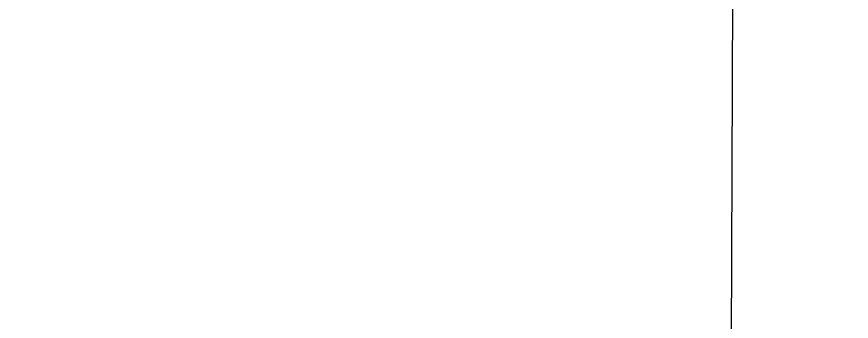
# Model space of a CAD drawing. Header units: millimetres. Extents: x -4 to 3776, y -4 to 4079.
# Drawn here: x 168.529 to 172.12, y 523.712 to 525.022 of the extents above; entities that cross this region are included whole.
import ezdxf
from ezdxf import colors
from ezdxf.entities.mleader import LeaderData, LeaderLine
from ezdxf.math import Vec2, Vec3

# ---------------------------------------------------------------- set-up
doc = ezdxf.new("R2010")
doc.units = ezdxf.units.MM
doc.linetypes.add('ACAD_ISO04W100', pattern=[30, 24, -3, 0, -3])
doc.layers.add('BK_kedu', color=255, linetype='Continuous')
doc.layers.add('刻度', color=3, linetype='ACAD_ISO04W100', lineweight=13)
doc.styles.get("Standard").update_dxf_attribs({"font": 'arial.ttf'})

# ---------------------------------------------------------------- blocks, each defined once
blk = doc.blocks.new('xiang zuo qi zhong ji')
at = {"color": 3, "ltscale": 0.5}
blk.add_line((4.0175, 29.9569), (3.9992, 25.142), dxfattribs=at)

msp = doc.modelspace()

# ---------------------------------------------------------------- block references
at = {"layer": '刻度', "color": 4, "lineweight": 25}
msp.add_blockref('xiang zuo qi zhong ji', (167.5963, 496.6175), dxfattribs=at)

# ---------------------------------------------------------------- leaders
at = {"layer": 'BK_kedu'}
ml = msp.add_multileader_mtext('Standard', dxfattribs=at)
ml.set_content('', color=256)
ml.set_leader_properties()
ml.build(insert=Vec2(0, 0))
ml.multileader.update_dxf_attribs({"text_right_attachment_type": 6, "dogleg_length": 0.36, "arrow_head_size": 0.18})
ctx = ml.context
ctx.base_point, ctx.char_height, ctx.arrow_head_size, ctx.landing_gap_size, ctx.plane_origin = Vec3(3775.9986, 4079.3284), 0.18, 0.18, 0.09, Vec3(3774.6386, 4079.3284)
ctx.right_attachment = 6
notes = []
notes.append((ctx, [(0, (0, 0, 0), (0, 0), (1, 0), 1, [])]))
ctx.mtext.insert, ctx.mtext.flow_direction = Vec3(3776.0886, 4079.4184), 5
for ctx, leaders in notes:
    for number, flags, end, landing, length, lines in leaders:
        leader = LeaderData()
        leader.index, (leader.has_last_leader_line, leader.has_dogleg_vector, leader.attachment_direction) = number, flags
        leader.last_leader_point, leader.dogleg_vector, leader.dogleg_length = Vec3(end), Vec3(landing), length
        for number, points, colour, breaks in lines:
            line = LeaderLine()
            line.index, line.vertices, line.color, line.breaks = number, Vec3.list(points), colors.encode_raw_color(colour), breaks
            leader.lines.append(line)
        ctx.leaders.append(leader)

doc.saveas('drawing.dxf')
